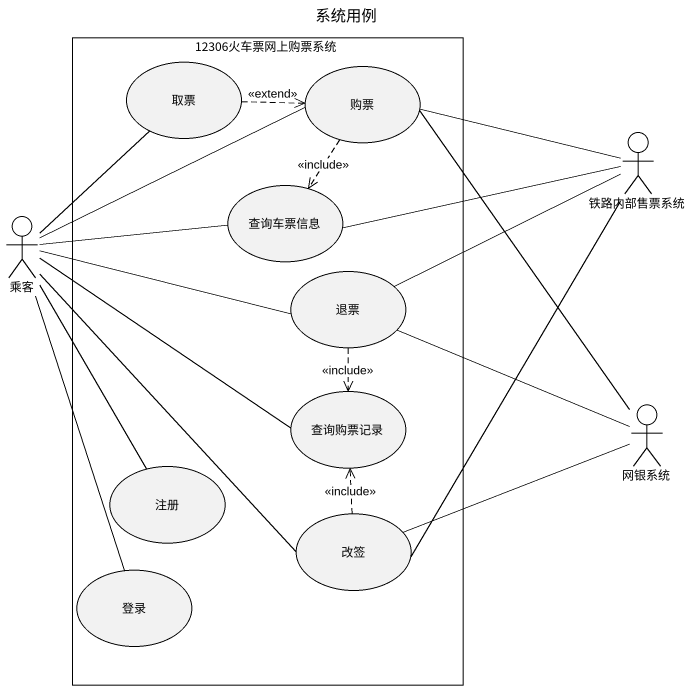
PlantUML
@startuml
title 系统用例
rectangle "12306火车票网上购票系统" as r12306火车票网上购票系统 {
  usecase 取票
  usecase 购票
  usecase 查询车票信息
  usecase 退票
  usecase 查询购票记录
  usecase 注册
  usecase 改签
  usecase 登录
}
actor 铁路内部售票系统
actor 乘客
actor 网银系统
取票 .right.> 购票 : <<extend>>
购票 -right- 铁路内部售票系统
购票 ..> 查询车票信息 : <<include>>
购票 -- 网银系统
查询车票信息 -right- 铁路内部售票系统
乘客 -up- 取票
乘客 -right- 购票
乘客 -right- 查询车票信息
乘客 -right- 退票
乘客 -right- 查询购票记录
乘客 -- 注册
乘客 -- 改签
乘客 -- 登录
退票 -right- 铁路内部售票系统
退票 ..> 查询购票记录 : <<include>>
退票 -right- 网银系统
改签 -up- 铁路内部售票系统
改签 .up.> 查询购票记录 : <<include>>
改签 -right- 网银系统
@enduml
